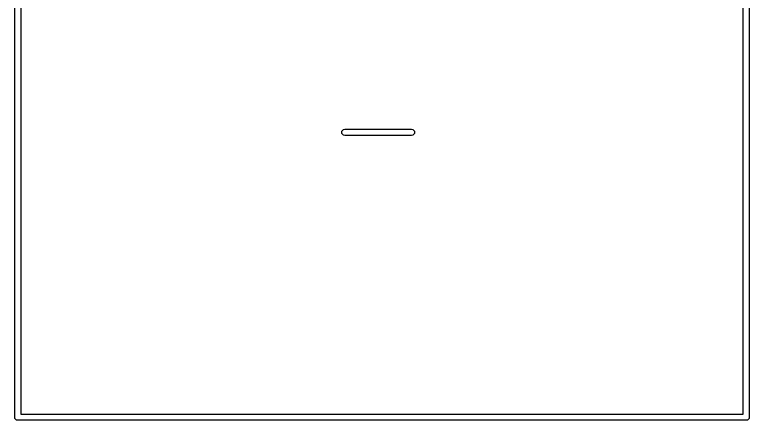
# Model space of a CAD drawing. Extents: x 117.1 to 211, y -138.1 to -43.1.
# Drawn here: x 174.7 to 189.02, y -138.13 to -130.22 of the extents above; entities that cross this region are included whole.
import ezdxf

# ---------------------------------------------------------------- set-up
doc = ezdxf.new("R2010")
doc.units = 0
doc.layers.add('BLACK', color=7, linetype='CONTINUOUS')

msp = doc.modelspace()

# ---------------------------------------------------------------- linework, layer by layer
at = {"layer": 'BLACK', "linetype": 'CONTINUOUS'}
for p, q in [((174.70455, -138.072), (174.70455, -123.872)), ((174.82455, -123.932), (174.82455, -138.012)), ((188.90455, -138.012), (188.90455, -123.932)), ((189.02455, -123.872), (189.02455, -138.072)), ((181.084567, -132.491039), (181.117039, -132.458567)), ((181.117039, -132.458567), (181.14, -132.454)), ((181.14, -132.454), (181.79, -132.454)), ((181.79, -132.454), (182.44, -132.454)), ((182.44, -132.454), (182.462961, -132.458567)), ((182.462961, -132.458567), (182.495433, -132.491039)), ((181.084567, -132.536961), (181.084567, -132.491039)), ((181.117039, -132.569433), (181.084567, -132.536961)), ((181.14, -132.574), (181.117039, -132.569433)), ((181.79, -132.574), (181.14, -132.574)), ((182.44, -132.574), (181.79, -132.574)), ((182.462961, -132.569433), (182.44, -132.574)), ((182.495433, -132.536961), (182.462961, -132.569433)), ((182.495433, -132.491039), (182.495433, -132.536961)), ((174.82455, -138.012), (188.90455, -138.012)), ((174.709117, -138.094961), (174.70455, -138.072)), ((174.741589, -138.127433), (174.709117, -138.094961)), ((174.76455, -138.132), (174.741589, -138.127433)), ((188.96455, -138.132), (174.76455, -138.132)), ((188.987511, -138.127433), (188.96455, -138.132)), ((189.019983, -138.094961), (188.987511, -138.127433)), ((189.02455, -138.072), (189.019983, -138.094961))]:
    msp.add_line(p, q, dxfattribs=at)

doc.saveas('drawing.dxf')
